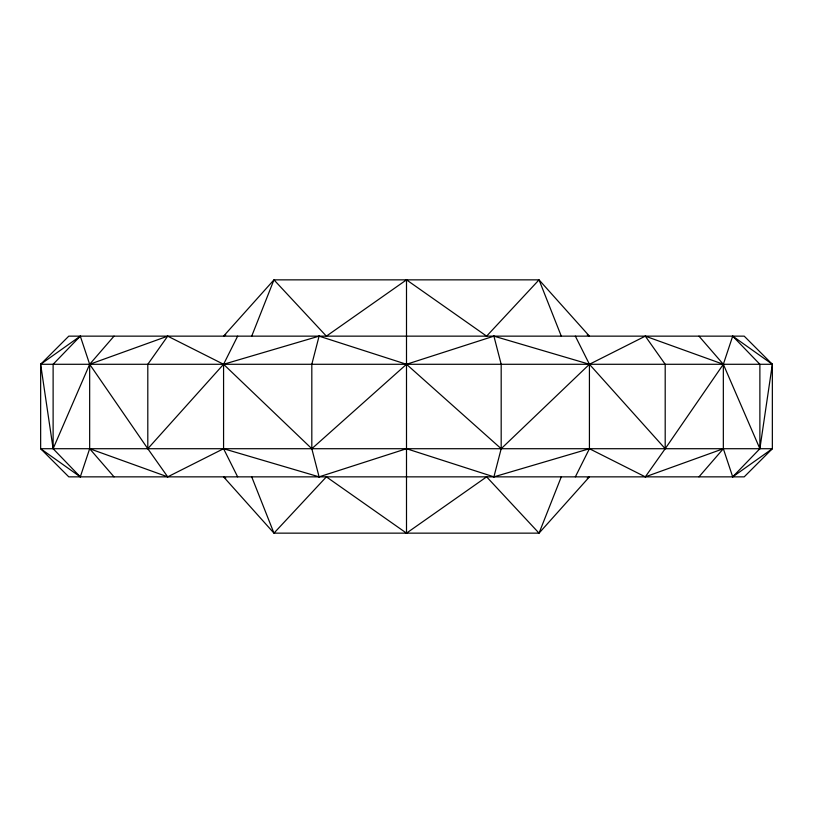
<?xml version="1.0" encoding="UTF-8"?>
<svg xmlns="http://www.w3.org/2000/svg" width="813" height="813" viewBox="0 0 813 813"><rect width="100%" height="100%" fill="white"/><g stroke="black" fill="none" stroke-linecap="round" stroke-linejoin="round"><path stroke-width="1.22" d="M772.35 364.285L759.881 448.715L732.696 476.855L723.336 448.715L723.336 364.285L732.696 336.145L772.35 364.285L772.35 448.715L744.21 476.855L68.79 476.855L40.65 448.715L40.65 364.285L68.79 336.145L744.21 336.145L772.35 364.285L40.65 364.285L53.119 448.715L80.304 476.855L89.664 448.715L89.664 364.285L80.304 336.145L40.65 364.285M493.908 476.855L501.184 448.715L406.5 364.285L319.092 336.145L311.816 364.285L311.816 448.715L319.092 476.855L406.5 448.715L493.908 476.855L589.425 448.715L645.298 476.855L723.336 448.715L698.967 476.855M251.715 336.145L273.961 279.855L539.039 279.855L589.425 336.145L587.23 334.926M561.285 476.855L539.039 533.145L273.961 533.145L223.575 476.855L225.77 478.074M237.65 336.145L223.575 364.285L147.803 448.715L167.702 476.855L223.575 448.715L319.092 476.855M575.35 476.855L589.425 448.715L589.425 364.285L575.35 336.145M645.298 476.855L665.197 448.715L589.425 364.285L493.908 336.145L406.5 364.285L311.816 448.715L223.575 364.285L167.702 336.145L147.803 364.285L147.803 448.715L89.664 364.285L114.033 336.145M80.304 336.145L53.119 364.285L53.119 448.715L89.664 364.285L167.702 336.145M732.696 476.855L772.35 448.715L40.65 448.715L80.304 476.855M561.285 336.145L539.039 279.855L486.621 336.145L406.5 279.855L326.379 336.145L273.961 279.855L223.575 336.145L225.77 334.926M251.715 476.855L273.961 533.145L326.379 476.855L406.5 533.145L486.621 476.855L539.039 533.145L589.425 476.855L587.23 478.074M732.696 336.145L759.881 364.285L759.881 448.715L723.336 364.285L645.298 336.145L589.425 364.285L501.184 448.715L501.184 364.285L493.908 336.145M319.092 336.145L223.575 364.285L223.575 448.715L237.65 476.855M167.702 476.855L89.664 448.715L114.033 476.855M698.967 336.145L723.336 364.285L665.197 448.715L665.197 364.285L645.298 336.145M406.5 279.855L406.5 533.145"/></g></svg>
